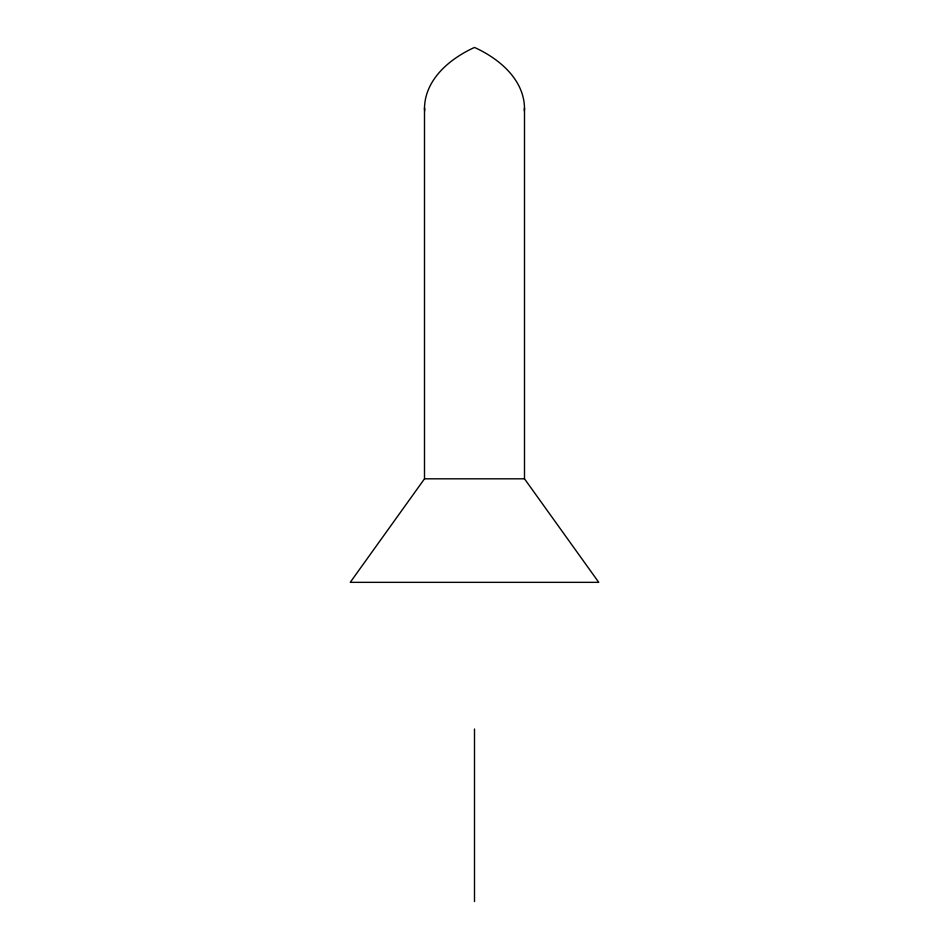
<?xml version="1.0" encoding="UTF-8"?>
<svg xmlns="http://www.w3.org/2000/svg" width="949" height="949" viewBox="0 0 949 949"><rect width="100%" height="100%" fill="white"/><g stroke="black" fill="none" stroke-linecap="round" stroke-linejoin="round"><path stroke-width="1.42" d="M424.5 108.032C425.033 79.194 450.194 58.435 474.5 47.45C498.806 58.435 523.967 79.194 524.5 108.032L524.5 478.818L598.76 582.342L350.24 582.342L424.5 478.818L424.5 108.032L424.689 110.618M524.311 110.618L524.5 108.032M424.5 478.818L524.5 478.818M474.5 729.01L474.5 901.55"/></g></svg>
